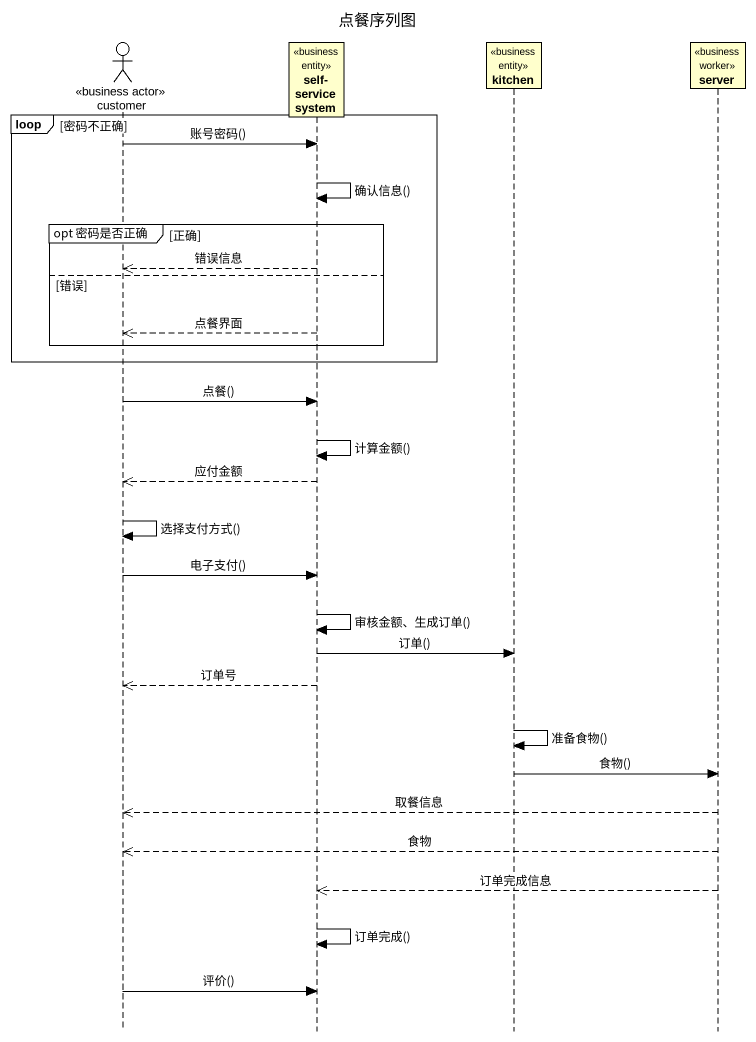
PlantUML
@startuml
title 点餐序列图
hide footbox
actor customer <<business actor>>
participant "self-service system" as self_service_system <<business entity>>
participant kitchen <<business entity>>
participant server <<business worker>>

loop 密码不正确
  customer -> self_service_system : 账号密码()
  self_service_system -> self_service_system : 确认信息()
  group opt 密码是否正确 [正确]
    self_service_system -->> customer : 错误信息
  else 错误
    self_service_system -->> customer : 点餐界面
  end
end
customer -> self_service_system : 点餐()
self_service_system -> self_service_system : 计算金额()
self_service_system -->> customer : 应付金额
customer -> customer : 选择支付方式()
customer -> self_service_system : 电子支付()
self_service_system -> self_service_system : 审核金额、生成订单()
self_service_system -> kitchen : 订单()
self_service_system -->> customer : 订单号
kitchen -> kitchen : 准备食物()
kitchen -> server : 食物()
server -->> customer : 取餐信息
server -->> customer : 食物
server -->> self_service_system : 订单完成信息
self_service_system -> self_service_system : 订单完成()
customer -> self_service_system : 评价()
@enduml
